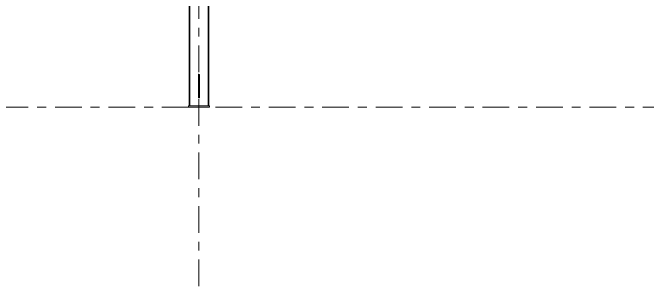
# Model space of a CAD drawing. Header units: millimetres. Extents: x -88 to 735, y -128 to 446.
# Drawn here: x 399.2 to 470.5, y -7.6 to 23.1 of the extents above; entities that cross this region are included whole.
import ezdxf

# ---------------------------------------------------------------- set-up
doc = ezdxf.new("R2010")
doc.units = ezdxf.units.MM
for name, pattern in [('XKITLINE00', [0]), ('XKITLINE02', [4, 2, -2]), ('XKITLINE03', [6, 3, -1, 1, -1])]:
    doc.linetypes.add(name, pattern=pattern)
doc.layers.add('Part', color=2, linetype='Continuous', lineweight=0)
doc.layers.add('S-grid', color=1, linetype='Continuous', lineweight=0)

# ---------------------------------------------------------------- blocks, each defined once
blk = doc.blocks.new('*A186')
at = {"layer": 'Part'}
blk.add_hatch(color=3, dxfattribs=at).paths.add_polyline_path([(420.156, 16.174), (420.2, 16.149), (420.219, 16.088), (420.2, 16.028), (420.156, 16.003), (420.112, 16.028), (420.094, 16.088), (420.112, 16.149)], flags=17)
blk = doc.blocks.new('*A627')
at = {"layer": 'S-grid', "color": 1, "linetype": 'XKITLINE03', "lineweight": 0}
blk.add_line((-10, 12.5), (586.98, 12.5), dxfattribs=at)
blk = doc.blocks.new('*A1074')
at = {"layer": 'S-grid', "color": 1, "linetype": 'XKITLINE03', "lineweight": 0}
blk.add_line((420.156, -7.603), (420.156, 106.948), dxfattribs=at)
blk = doc.blocks.new('*A1090')
at = {"layer": 'Part', "color": 2, "linetype": 'XKITLINE00', "lineweight": 0}
for p, q in [((419.063, 58.461), (419.063, 12.625)), ((419.131, 58.453), (419.063, 58.461)), ((419.131, 58.453), (419.131, 56.495)), ((421.25, 58.23), (421.181, 58.237)), ((421.181, 58.237), (421.181, 56.495)), ((421.25, 58.23), (421.25, 12.625)), ((419.131, 56.432), (419.131, 12.625)), ((421.181, 56.432), (421.181, 12.625))]:
    blk.add_line(p, q, dxfattribs=at)
at = {"layer": 'Part', "color": 7, "linetype": 'XKITLINE02', "lineweight": 0}
for p, q in [((421.181, 58.237), (419.131, 58.453)), ((419.131, 56.495), (419.131, 56.432)), ((421.181, 56.495), (421.181, 56.432)), ((421.25, 12.625), (419.063, 12.625))]:
    blk.add_line(p, q, dxfattribs=at)
blk = doc.blocks.new('*A1091')
at = {"layer": 'Part', "color": 2, "linetype": 'XKITLINE00', "lineweight": 0}
for p, q in [((421.34375, 12.625), (418.96875, 12.625)), ((418.96875, 12.5), (418.96875, 12.625)), ((421.34375, 12.5), (418.96875, 12.5)), ((421.34375, 12.625), (421.34375, 12.5))]:
    blk.add_line(p, q, dxfattribs=at)
blk = doc.blocks.new('*A1220')
at = {"layer": 'Part', "color": 2, "linetype": 'XKITLINE00', "lineweight": 0}
for p, q in [((420.112, 16.149), (420.094, 16.088)), ((420.094, 16.088), (420.094, 14.09)), ((420.094, 16.088), (420.112, 16.028)), ((420.156, 16.174), (420.112, 16.149)), ((420.112, 16.028), (420.156, 16.003)), ((420.2, 16.149), (420.156, 16.174)), ((420.156, 16.003), (420.2, 16.028)), ((420.219, 16.088), (420.2, 16.149)), ((420.2, 16.028), (420.219, 16.088)), ((420.219, 16.088), (420.219, 14.09))]:
    blk.add_line(p, q, dxfattribs=at)
at = {"layer": 'Part', "color": 7, "linetype": 'XKITLINE02', "lineweight": 0}
for p, q in [((420.094, 14.09), (420.094, 13.562)), ((420.094, 13.562), (420.112, 13.594)), ((420.112, 13.529), (420.094, 13.562)), ((420.112, 13.594), (420.156, 13.608)), ((420.156, 13.608), (420.2, 13.594)), ((420.2, 13.594), (420.219, 13.562)), ((420.219, 13.562), (420.2, 13.529)), ((420.219, 14.09), (420.219, 13.562)), ((420.156, 13.516), (420.112, 13.529)), ((420.2, 13.529), (420.156, 13.516))]:
    blk.add_line(p, q, dxfattribs=at)

msp = doc.modelspace()

# ---------------------------------------------------------------- block references
at = {"lineweight": 0}
for name in ['*A1074', '*A1090', '*A186', '*A1220', '*A627', '*A1091']:
    msp.add_blockref(name, (0, 0), dxfattribs=at)

doc.saveas('drawing.dxf')
